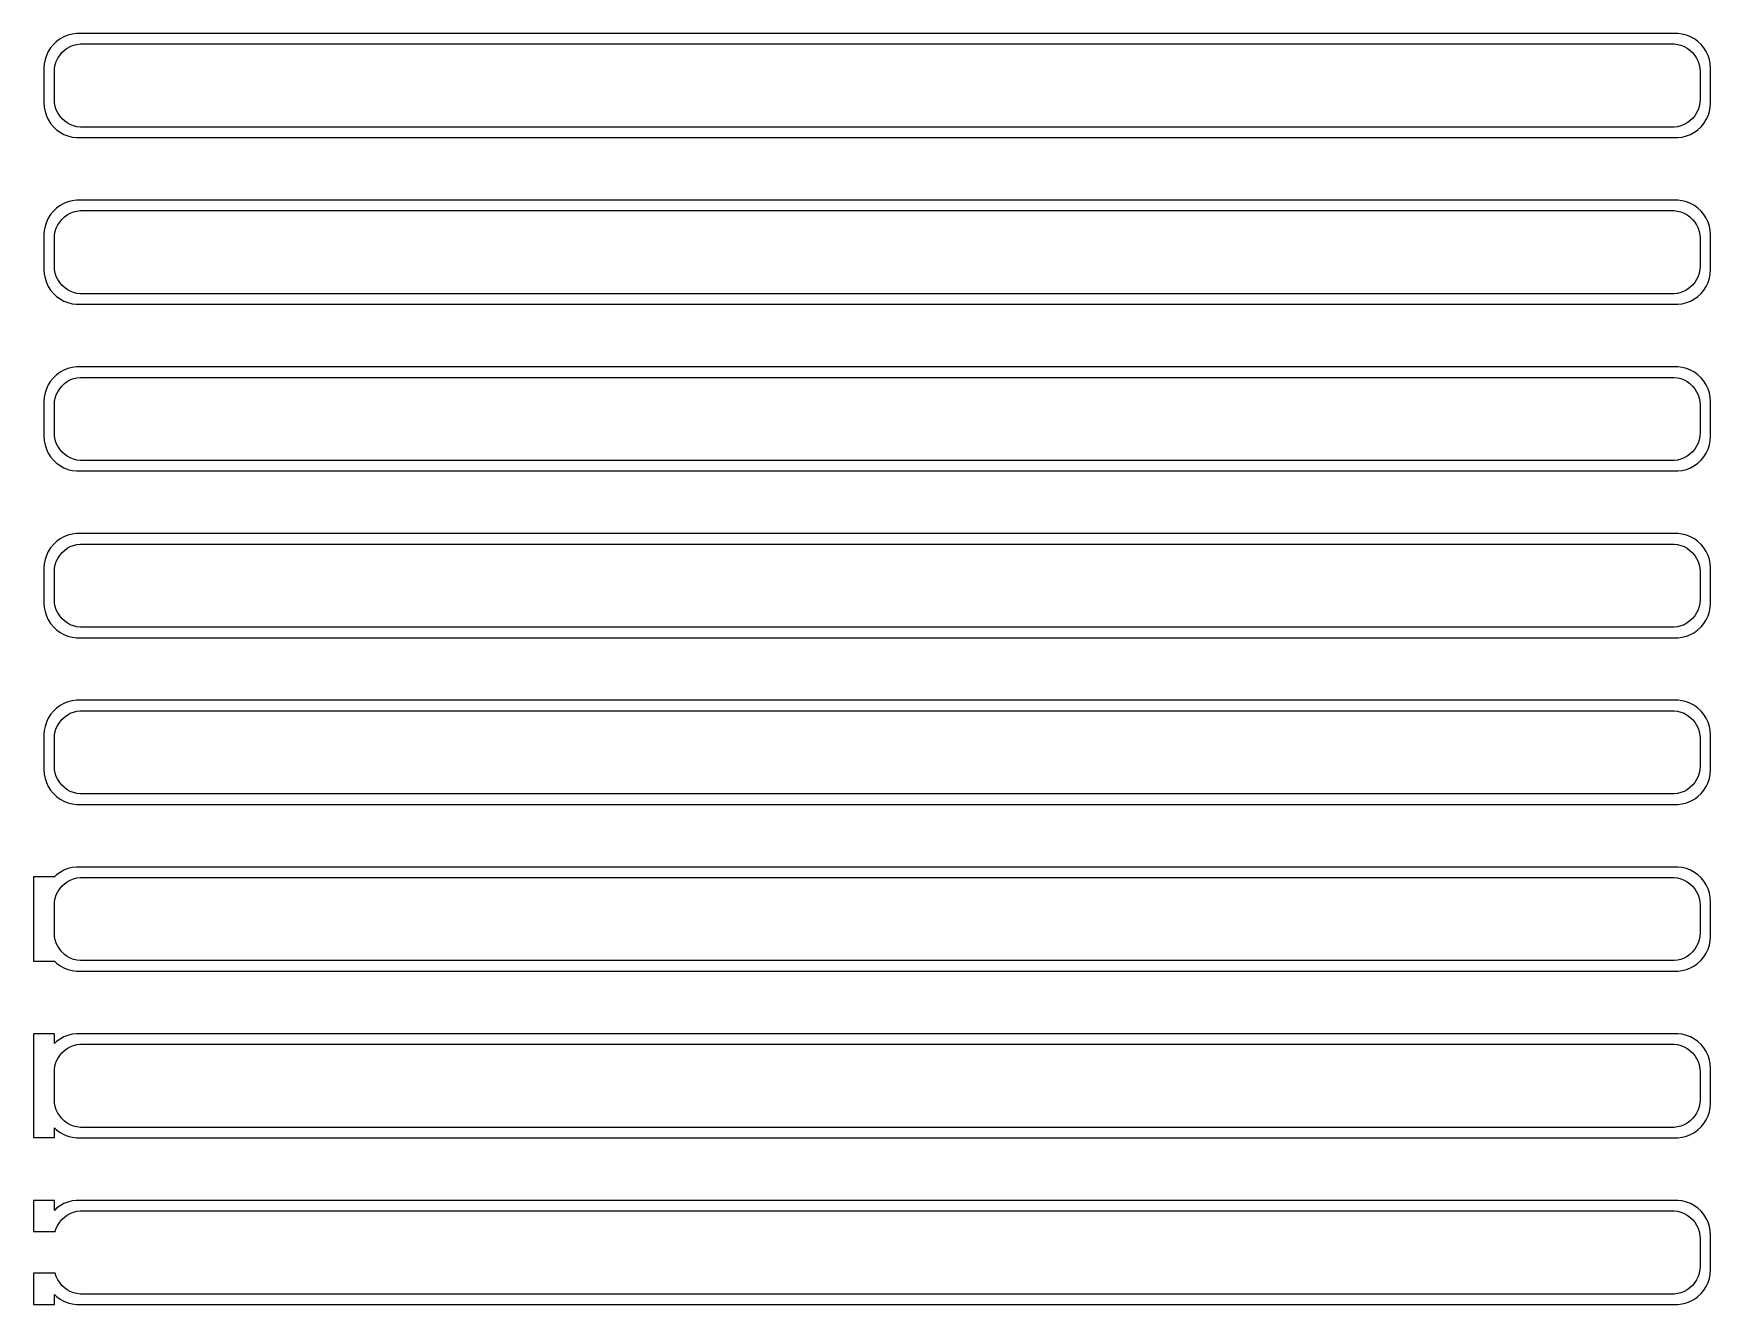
# Model space of a CAD drawing. Header units: metres. Extents: x -122 to 120, y 353 to 703.
# Drawn here: x -121.5 to 120, y 520.5 to 703.5 of the extents above; entities that cross this region are included whole.
import ezdxf

# ---------------------------------------------------------------- set-up
doc = ezdxf.new("R2010")
doc.units = ezdxf.units.M

msp = doc.modelspace()

# ---------------------------------------------------------------- linework, layer by layer
for p, q in [((-117.129, 703.024), (-117.679, 702.722)), ((-116.545, 703.255), (-117.129, 703.024)), ((-115.937, 703.411), (-116.545, 703.255)), ((-115.314, 703.49), (-115.937, 703.411)), ((115.314, 703.49), (-115.314, 703.49)), ((115.937, 703.411), (115.314, 703.49)), ((116.545, 703.255), (115.937, 703.411)), ((117.129, 703.024), (116.545, 703.255)), ((117.679, 702.722), (117.129, 703.024)), ((-119.382, 700.909), (-119.649, 700.341)), ((-119.045, 701.439), (-119.382, 700.909)), ((-118.645, 701.923), (-119.045, 701.439)), ((-118.187, 702.353), (-118.645, 701.923)), ((-117.679, 702.722), (-118.187, 702.353)), ((-118.005, 699.927), (-117.736, 700.351)), ((-117.736, 700.351), (-117.416, 700.738)), ((-117.416, 700.738), (-117.05, 701.082)), ((-117.05, 701.082), (-116.643, 701.377)), ((-116.643, 701.377), (-116.203, 701.619)), ((-116.203, 701.619), (-115.736, 701.804)), ((-115.736, 701.804), (-115.25, 701.929)), ((-115.25, 701.929), (-114.751, 701.992)), ((-114.751, 701.992), (114.751, 701.992)), ((114.751, 701.992), (115.25, 701.929)), ((115.25, 701.929), (115.736, 701.804)), ((115.736, 701.804), (116.203, 701.619)), ((116.203, 701.619), (116.643, 701.377)), ((116.643, 701.377), (117.05, 701.082)), ((117.05, 701.082), (117.416, 700.738)), ((117.416, 700.738), (117.736, 700.351)), ((118.187, 702.353), (117.679, 702.722)), ((117.736, 700.351), (118.005, 699.927)), ((118.645, 701.923), (118.187, 702.353)), ((119.045, 701.439), (118.645, 701.923)), ((119.382, 700.909), (119.045, 701.439)), ((119.649, 700.341), (119.382, 700.909)), ((-119.961, 699.127), (-120, 698.5)), ((-120, 698.5), (-120, 693.5)), ((-119.843, 699.743), (-119.961, 699.127)), ((-119.649, 700.341), (-119.843, 699.743)), ((-118.5, 698), (-118.468, 698.501)), ((-118.5, 694), (-118.5, 698)), ((-118.468, 698.501), (-118.374, 698.995)), ((-118.374, 698.995), (-118.219, 699.472)), ((-118.219, 699.472), (-118.005, 699.927)), ((118.005, 699.927), (118.219, 699.472)), ((118.219, 699.472), (118.374, 698.995)), ((118.374, 698.995), (118.468, 698.501)), ((118.468, 698.501), (118.5, 698)), ((118.5, 698), (118.5, 694)), ((119.843, 699.743), (119.649, 700.341)), ((119.961, 699.127), (119.843, 699.743)), ((120, 698.5), (119.961, 699.127)), ((120, 693.5), (120, 698.5)), ((-120, 693.5), (-119.961, 692.873)), ((-118.468, 693.499), (-118.5, 694)), ((-118.374, 693.005), (-118.468, 693.499)), ((118.468, 693.499), (118.374, 693.005)), ((118.5, 694), (118.468, 693.499)), ((119.961, 692.873), (120, 693.5)), ((-119.961, 692.873), (-119.843, 692.257)), ((-119.843, 692.257), (-119.649, 691.659)), ((-119.649, 691.659), (-119.382, 691.091)), ((-119.382, 691.091), (-119.045, 690.561)), ((-118.219, 692.528), (-118.374, 693.005)), ((-118.005, 692.073), (-118.219, 692.528)), ((-117.736, 691.649), (-118.005, 692.073)), ((-117.416, 691.262), (-117.736, 691.649)), ((-117.05, 690.918), (-117.416, 691.262)), ((-116.643, 690.623), (-117.05, 690.918)), ((117.05, 690.918), (116.643, 690.623)), ((117.416, 691.262), (117.05, 690.918)), ((117.736, 691.649), (117.416, 691.262)), ((118.005, 692.073), (117.736, 691.649)), ((118.219, 692.528), (118.005, 692.073)), ((118.374, 693.005), (118.219, 692.528)), ((119.045, 690.561), (119.382, 691.091)), ((119.382, 691.091), (119.649, 691.659)), ((119.649, 691.659), (119.843, 692.257)), ((119.843, 692.257), (119.961, 692.873)), ((-119.045, 690.561), (-118.645, 690.077)), ((-118.645, 690.077), (-118.187, 689.647)), ((-118.187, 689.647), (-117.679, 689.278)), ((-117.679, 689.278), (-117.129, 688.976)), ((-117.129, 688.976), (-116.545, 688.745)), ((-116.203, 690.381), (-116.643, 690.623)), ((-116.545, 688.745), (-115.937, 688.589)), ((-115.736, 690.196), (-116.203, 690.381)), ((-115.937, 688.589), (-115.314, 688.51)), ((-115.25, 690.071), (-115.736, 690.196)), ((-115.314, 688.51), (115.314, 688.51)), ((-114.751, 690.008), (-115.25, 690.071)), ((114.751, 690.008), (-114.751, 690.008)), ((115.25, 690.071), (114.751, 690.008)), ((115.736, 690.196), (115.25, 690.071)), ((115.314, 688.51), (115.937, 688.589)), ((116.203, 690.381), (115.736, 690.196)), ((115.937, 688.589), (116.545, 688.745)), ((116.643, 690.623), (116.203, 690.381)), ((116.545, 688.745), (117.129, 688.976)), ((117.129, 688.976), (117.679, 689.278)), ((117.679, 689.278), (118.187, 689.647)), ((118.187, 689.647), (118.645, 690.077)), ((118.645, 690.077), (119.045, 690.561)), ((-117.679, 678.722), (-118.187, 678.353)), ((-117.129, 679.024), (-117.679, 678.722)), ((-116.545, 679.255), (-117.129, 679.024)), ((-115.937, 679.411), (-116.545, 679.255)), ((-115.314, 679.49), (-115.937, 679.411)), ((115.314, 679.49), (-115.314, 679.49)), ((115.937, 679.411), (115.314, 679.49)), ((116.545, 679.255), (115.937, 679.411)), ((117.129, 679.024), (116.545, 679.255)), ((117.679, 678.722), (117.129, 679.024)), ((118.187, 678.353), (117.679, 678.722)), ((-119.649, 676.341), (-119.843, 675.743)), ((-119.382, 676.909), (-119.649, 676.341)), ((-119.045, 677.439), (-119.382, 676.909)), ((-118.645, 677.923), (-119.045, 677.439)), ((-118.187, 678.353), (-118.645, 677.923)), ((-118.005, 675.927), (-117.736, 676.351)), ((-117.736, 676.351), (-117.416, 676.738)), ((-117.416, 676.738), (-117.05, 677.082)), ((-117.05, 677.082), (-116.643, 677.377)), ((-116.643, 677.377), (-116.203, 677.619)), ((-116.203, 677.619), (-115.736, 677.804)), ((-115.736, 677.804), (-115.25, 677.929)), ((-115.25, 677.929), (-114.751, 677.992)), ((-114.751, 677.992), (114.751, 677.992)), ((114.751, 677.992), (115.25, 677.929)), ((115.25, 677.929), (115.736, 677.804)), ((115.736, 677.804), (116.203, 677.619)), ((116.203, 677.619), (116.643, 677.377)), ((116.643, 677.377), (117.05, 677.082)), ((117.05, 677.082), (117.416, 676.738)), ((117.416, 676.738), (117.736, 676.351)), ((117.736, 676.351), (118.005, 675.927)), ((118.645, 677.923), (118.187, 678.353)), ((119.045, 677.439), (118.645, 677.923)), ((119.382, 676.909), (119.045, 677.439)), ((119.649, 676.341), (119.382, 676.909)), ((119.843, 675.743), (119.649, 676.341)), ((-119.961, 675.127), (-120, 674.5)), ((-120, 674.5), (-120, 669.5)), ((-119.843, 675.743), (-119.961, 675.127)), ((-118.5, 674), (-118.468, 674.501)), ((-118.5, 670), (-118.5, 674)), ((-118.468, 674.501), (-118.374, 674.995)), ((-118.374, 674.995), (-118.219, 675.472)), ((-118.219, 675.472), (-118.005, 675.927)), ((118.005, 675.927), (118.219, 675.472)), ((118.219, 675.472), (118.374, 674.995)), ((118.374, 674.995), (118.468, 674.501)), ((118.468, 674.501), (118.5, 674)), ((118.5, 674), (118.5, 670)), ((119.961, 675.127), (119.843, 675.743)), ((120, 674.5), (119.961, 675.127)), ((120, 669.5), (120, 674.5)), ((-120, 669.5), (-119.961, 668.873)), ((-118.468, 669.499), (-118.5, 670)), ((-118.374, 669.005), (-118.468, 669.499)), ((-118.219, 668.528), (-118.374, 669.005)), ((118.374, 669.005), (118.219, 668.528)), ((118.468, 669.499), (118.374, 669.005)), ((118.5, 670), (118.468, 669.499)), ((119.961, 668.873), (120, 669.5)), ((-119.961, 668.873), (-119.843, 668.257)), ((-119.843, 668.257), (-119.649, 667.659)), ((-119.649, 667.659), (-119.382, 667.091)), ((-119.382, 667.091), (-119.045, 666.561)), ((-119.045, 666.561), (-118.645, 666.077)), ((-118.005, 668.073), (-118.219, 668.528)), ((-117.736, 667.649), (-118.005, 668.073)), ((-117.416, 667.262), (-117.736, 667.649)), ((-117.05, 666.918), (-117.416, 667.262)), ((-116.643, 666.623), (-117.05, 666.918)), ((-116.203, 666.381), (-116.643, 666.623)), ((116.643, 666.623), (116.203, 666.381)), ((117.05, 666.918), (116.643, 666.623)), ((117.416, 667.262), (117.05, 666.918)), ((117.736, 667.649), (117.416, 667.262)), ((118.005, 668.073), (117.736, 667.649)), ((118.219, 668.528), (118.005, 668.073)), ((118.645, 666.077), (119.045, 666.561)), ((119.045, 666.561), (119.382, 667.091)), ((119.382, 667.091), (119.649, 667.659)), ((119.649, 667.659), (119.843, 668.257)), ((119.843, 668.257), (119.961, 668.873)), ((-118.645, 666.077), (-118.187, 665.647)), ((-118.187, 665.647), (-117.679, 665.278)), ((-117.679, 665.278), (-117.129, 664.976)), ((-117.129, 664.976), (-116.545, 664.745)), ((-116.545, 664.745), (-115.937, 664.589)), ((-115.736, 666.196), (-116.203, 666.381)), ((-115.937, 664.589), (-115.314, 664.51)), ((-115.25, 666.071), (-115.736, 666.196)), ((-115.314, 664.51), (115.314, 664.51)), ((-114.751, 666.008), (-115.25, 666.071)), ((114.751, 666.008), (-114.751, 666.008)), ((115.25, 666.071), (114.751, 666.008)), ((115.736, 666.196), (115.25, 666.071)), ((115.314, 664.51), (115.937, 664.589)), ((116.203, 666.381), (115.736, 666.196)), ((115.937, 664.589), (116.545, 664.745)), ((116.545, 664.745), (117.129, 664.976)), ((117.129, 664.976), (117.679, 665.278)), ((117.679, 665.278), (118.187, 665.647)), ((118.187, 665.647), (118.645, 666.077)), ((-117.679, 654.722), (-118.187, 654.353)), ((-117.129, 655.024), (-117.679, 654.722)), ((-116.545, 655.255), (-117.129, 655.024)), ((-115.937, 655.411), (-116.545, 655.255)), ((-115.314, 655.49), (-115.937, 655.411)), ((115.314, 655.49), (-115.314, 655.49)), ((115.937, 655.411), (115.314, 655.49)), ((116.545, 655.255), (115.937, 655.411)), ((117.129, 655.024), (116.545, 655.255)), ((117.679, 654.722), (117.129, 655.024)), ((118.187, 654.353), (117.679, 654.722)), ((-119.649, 652.341), (-119.843, 651.743)), ((-119.382, 652.909), (-119.649, 652.341)), ((-119.045, 653.439), (-119.382, 652.909)), ((-118.645, 653.923), (-119.045, 653.439)), ((-118.187, 654.353), (-118.645, 653.923)), ((-118.005, 651.927), (-117.736, 652.351)), ((-117.736, 652.351), (-117.416, 652.738)), ((-117.416, 652.738), (-117.05, 653.082)), ((-117.05, 653.082), (-116.643, 653.377)), ((-116.643, 653.377), (-116.203, 653.619)), ((-116.203, 653.619), (-115.736, 653.804)), ((-115.736, 653.804), (-115.25, 653.929)), ((-115.25, 653.929), (-114.751, 653.992)), ((-114.751, 653.992), (114.751, 653.992)), ((114.751, 653.992), (115.25, 653.929)), ((115.25, 653.929), (115.736, 653.804)), ((115.736, 653.804), (116.203, 653.619)), ((116.203, 653.619), (116.643, 653.377)), ((116.643, 653.377), (117.05, 653.082)), ((117.05, 653.082), (117.416, 652.738)), ((117.416, 652.738), (117.736, 652.351)), ((117.736, 652.351), (118.005, 651.927)), ((118.645, 653.923), (118.187, 654.353)), ((119.045, 653.439), (118.645, 653.923)), ((119.382, 652.909), (119.045, 653.439)), ((119.649, 652.341), (119.382, 652.909)), ((119.843, 651.743), (119.649, 652.341)), ((-119.961, 651.127), (-120, 650.5)), ((-120, 650.5), (-120, 645.5)), ((-119.843, 651.743), (-119.961, 651.127)), ((-118.5, 650), (-118.468, 650.501)), ((-118.5, 646), (-118.5, 650)), ((-118.468, 650.501), (-118.374, 650.995)), ((-118.374, 650.995), (-118.219, 651.472)), ((-118.219, 651.472), (-118.005, 651.927)), ((118.005, 651.927), (118.219, 651.472)), ((118.219, 651.472), (118.374, 650.995)), ((118.374, 650.995), (118.468, 650.501)), ((118.468, 650.501), (118.5, 650)), ((118.5, 650), (118.5, 646)), ((119.961, 651.127), (119.843, 651.743)), ((120, 650.5), (119.961, 651.127)), ((120, 645.5), (120, 650.5)), ((-120, 645.5), (-119.961, 644.873)), ((-119.961, 644.873), (-119.843, 644.257)), ((-118.468, 645.499), (-118.5, 646)), ((-118.374, 645.005), (-118.468, 645.499)), ((-118.219, 644.528), (-118.374, 645.005)), ((118.374, 645.005), (118.219, 644.528)), ((118.468, 645.499), (118.374, 645.005)), ((118.5, 646), (118.468, 645.499)), ((119.843, 644.257), (119.961, 644.873)), ((119.961, 644.873), (120, 645.5)), ((-119.843, 644.257), (-119.649, 643.659)), ((-119.649, 643.659), (-119.382, 643.091)), ((-119.382, 643.091), (-119.045, 642.561)), ((-119.045, 642.561), (-118.645, 642.077)), ((-118.005, 644.073), (-118.219, 644.528)), ((-117.736, 643.649), (-118.005, 644.073)), ((-117.416, 643.262), (-117.736, 643.649)), ((-117.05, 642.918), (-117.416, 643.262)), ((-116.643, 642.623), (-117.05, 642.918)), ((-116.203, 642.381), (-116.643, 642.623)), ((116.643, 642.623), (116.203, 642.381)), ((117.05, 642.918), (116.643, 642.623)), ((117.416, 643.262), (117.05, 642.918)), ((117.736, 643.649), (117.416, 643.262)), ((118.005, 644.073), (117.736, 643.649)), ((118.219, 644.528), (118.005, 644.073)), ((118.645, 642.077), (119.045, 642.561)), ((119.045, 642.561), (119.382, 643.091)), ((119.382, 643.091), (119.649, 643.659)), ((119.649, 643.659), (119.843, 644.257)), ((-118.645, 642.077), (-118.187, 641.647)), ((-118.187, 641.647), (-117.679, 641.278)), ((-117.679, 641.278), (-117.129, 640.976)), ((-117.129, 640.976), (-116.545, 640.745)), ((-116.545, 640.745), (-115.937, 640.589)), ((-115.736, 642.196), (-116.203, 642.381)), ((-115.937, 640.589), (-115.314, 640.51)), ((-115.25, 642.071), (-115.736, 642.196)), ((-115.314, 640.51), (115.314, 640.51)), ((-114.751, 642.008), (-115.25, 642.071)), ((114.751, 642.008), (-114.751, 642.008)), ((115.25, 642.071), (114.751, 642.008)), ((115.736, 642.196), (115.25, 642.071)), ((115.314, 640.51), (115.937, 640.589)), ((116.203, 642.381), (115.736, 642.196)), ((115.937, 640.589), (116.545, 640.745)), ((116.545, 640.745), (117.129, 640.976)), ((117.129, 640.976), (117.679, 641.278)), ((117.679, 641.278), (118.187, 641.647)), ((118.187, 641.647), (118.645, 642.077)), ((-118.187, 630.353), (-118.645, 629.923)), ((-117.679, 630.722), (-118.187, 630.353)), ((-117.129, 631.024), (-117.679, 630.722)), ((-116.545, 631.255), (-117.129, 631.024)), ((-115.937, 631.411), (-116.545, 631.255)), ((-115.314, 631.49), (-115.937, 631.411)), ((115.314, 631.49), (-115.314, 631.49)), ((115.937, 631.411), (115.314, 631.49)), ((116.545, 631.255), (115.937, 631.411)), ((117.129, 631.024), (116.545, 631.255)), ((117.679, 630.722), (117.129, 631.024)), ((118.187, 630.353), (117.679, 630.722)), ((118.645, 629.923), (118.187, 630.353)), ((-119.649, 628.341), (-119.843, 627.743)), ((-119.382, 628.909), (-119.649, 628.341)), ((-119.045, 629.439), (-119.382, 628.909)), ((-118.645, 629.923), (-119.045, 629.439)), ((-118.219, 627.472), (-118.005, 627.927)), ((-118.005, 627.927), (-117.736, 628.351)), ((-117.736, 628.351), (-117.416, 628.738)), ((-117.416, 628.738), (-117.05, 629.082)), ((-117.05, 629.082), (-116.643, 629.377)), ((-116.643, 629.377), (-116.203, 629.619)), ((-116.203, 629.619), (-115.736, 629.804)), ((-115.736, 629.804), (-115.25, 629.929)), ((-115.25, 629.929), (-114.751, 629.992)), ((-114.751, 629.992), (114.751, 629.992)), ((114.751, 629.992), (115.25, 629.929)), ((115.25, 629.929), (115.736, 629.804)), ((115.736, 629.804), (116.203, 629.619)), ((116.203, 629.619), (116.643, 629.377)), ((116.643, 629.377), (117.05, 629.082)), ((117.05, 629.082), (117.416, 628.738)), ((117.416, 628.738), (117.736, 628.351)), ((117.736, 628.351), (118.005, 627.927)), ((118.005, 627.927), (118.219, 627.472)), ((119.045, 629.439), (118.645, 629.923)), ((119.382, 628.909), (119.045, 629.439)), ((119.649, 628.341), (119.382, 628.909)), ((119.843, 627.743), (119.649, 628.341)), ((-119.961, 627.127), (-120, 626.5)), ((-120, 626.5), (-120, 621.5)), ((-119.843, 627.743), (-119.961, 627.127)), ((-118.5, 626), (-118.468, 626.501)), ((-118.5, 622), (-118.5, 626)), ((-118.468, 626.501), (-118.374, 626.995)), ((-118.374, 626.995), (-118.219, 627.472)), ((118.219, 627.472), (118.374, 626.995)), ((118.374, 626.995), (118.468, 626.501)), ((118.468, 626.501), (118.5, 626)), ((118.5, 626), (118.5, 622)), ((119.961, 627.127), (119.843, 627.743)), ((120, 626.5), (119.961, 627.127)), ((120, 621.5), (120, 626.5)), ((-120, 621.5), (-119.961, 620.873)), ((-119.961, 620.873), (-119.843, 620.257)), ((-118.468, 621.499), (-118.5, 622)), ((-118.374, 621.005), (-118.468, 621.499)), ((-118.219, 620.528), (-118.374, 621.005)), ((118.374, 621.005), (118.219, 620.528)), ((118.468, 621.499), (118.374, 621.005)), ((118.5, 622), (118.468, 621.499)), ((119.843, 620.257), (119.961, 620.873)), ((119.961, 620.873), (120, 621.5)), ((-119.843, 620.257), (-119.649, 619.659)), ((-119.649, 619.659), (-119.382, 619.091)), ((-119.382, 619.091), (-119.045, 618.561)), ((-119.045, 618.561), (-118.645, 618.077)), ((-118.005, 620.073), (-118.219, 620.528)), ((-117.736, 619.649), (-118.005, 620.073)), ((-117.416, 619.262), (-117.736, 619.649)), ((-117.05, 618.918), (-117.416, 619.262)), ((-116.643, 618.623), (-117.05, 618.918)), ((-116.203, 618.381), (-116.643, 618.623)), ((-115.736, 618.196), (-116.203, 618.381)), ((116.203, 618.381), (115.736, 618.196)), ((116.643, 618.623), (116.203, 618.381)), ((117.05, 618.918), (116.643, 618.623)), ((117.416, 619.262), (117.05, 618.918)), ((117.736, 619.649), (117.416, 619.262)), ((118.005, 620.073), (117.736, 619.649)), ((118.219, 620.528), (118.005, 620.073)), ((118.645, 618.077), (119.045, 618.561)), ((119.045, 618.561), (119.382, 619.091)), ((119.382, 619.091), (119.649, 619.659)), ((119.649, 619.659), (119.843, 620.257)), ((-118.645, 618.077), (-118.187, 617.647)), ((-118.187, 617.647), (-117.679, 617.278)), ((-117.679, 617.278), (-117.129, 616.976)), ((-117.129, 616.976), (-116.545, 616.745)), ((-116.545, 616.745), (-115.937, 616.589)), ((-115.937, 616.589), (-115.314, 616.51)), ((-115.25, 618.071), (-115.736, 618.196)), ((-115.314, 616.51), (115.314, 616.51)), ((-114.751, 618.008), (-115.25, 618.071)), ((114.751, 618.008), (-114.751, 618.008)), ((115.25, 618.071), (114.751, 618.008)), ((115.736, 618.196), (115.25, 618.071)), ((115.314, 616.51), (115.937, 616.589)), ((115.937, 616.589), (116.545, 616.745)), ((116.545, 616.745), (117.129, 616.976)), ((117.129, 616.976), (117.679, 617.278)), ((117.679, 617.278), (118.187, 617.647)), ((118.187, 617.647), (118.645, 618.077)), ((-118.187, 606.353), (-118.645, 605.923)), ((-117.679, 606.722), (-118.187, 606.353)), ((-117.129, 607.024), (-117.679, 606.722)), ((-116.545, 607.255), (-117.129, 607.024)), ((-115.937, 607.411), (-116.545, 607.255)), ((-115.314, 607.49), (-115.937, 607.411)), ((115.314, 607.49), (-115.314, 607.49)), ((115.937, 607.411), (115.314, 607.49)), ((116.545, 607.255), (115.937, 607.411)), ((117.129, 607.024), (116.545, 607.255)), ((117.679, 606.722), (117.129, 607.024)), ((118.187, 606.353), (117.679, 606.722)), ((118.645, 605.923), (118.187, 606.353)), ((-119.649, 604.341), (-119.843, 603.743)), ((-119.382, 604.909), (-119.649, 604.341)), ((-119.045, 605.439), (-119.382, 604.909)), ((-118.645, 605.923), (-119.045, 605.439)), ((-118.219, 603.472), (-118.005, 603.927)), ((-118.005, 603.927), (-117.736, 604.351)), ((-117.736, 604.351), (-117.416, 604.738)), ((-117.416, 604.738), (-117.05, 605.082)), ((-117.05, 605.082), (-116.643, 605.377)), ((-116.643, 605.377), (-116.203, 605.619)), ((-116.203, 605.619), (-115.736, 605.804)), ((-115.736, 605.804), (-115.25, 605.929)), ((-115.25, 605.929), (-114.751, 605.992)), ((-114.751, 605.992), (114.751, 605.992)), ((114.751, 605.992), (115.25, 605.929)), ((115.25, 605.929), (115.736, 605.804)), ((115.736, 605.804), (116.203, 605.619)), ((116.203, 605.619), (116.643, 605.377)), ((116.643, 605.377), (117.05, 605.082)), ((117.05, 605.082), (117.416, 604.738)), ((117.416, 604.738), (117.736, 604.351)), ((117.736, 604.351), (118.005, 603.927)), ((118.005, 603.927), (118.219, 603.472)), ((119.045, 605.439), (118.645, 605.923)), ((119.382, 604.909), (119.045, 605.439)), ((119.649, 604.341), (119.382, 604.909)), ((119.843, 603.743), (119.649, 604.341)), ((-119.961, 603.127), (-120, 602.5)), ((-120, 602.5), (-120, 597.5)), ((-119.843, 603.743), (-119.961, 603.127)), ((-118.5, 602), (-118.468, 602.501)), ((-118.5, 598), (-118.5, 602)), ((-118.468, 602.501), (-118.374, 602.995)), ((-118.374, 602.995), (-118.219, 603.472)), ((118.219, 603.472), (118.374, 602.995)), ((118.374, 602.995), (118.468, 602.501)), ((118.468, 602.501), (118.5, 602)), ((118.5, 602), (118.5, 598)), ((119.961, 603.127), (119.843, 603.743)), ((120, 602.5), (119.961, 603.127)), ((120, 597.5), (120, 602.5)), ((-120, 597.5), (-119.961, 596.873)), ((-119.961, 596.873), (-119.843, 596.257)), ((-118.468, 597.499), (-118.5, 598)), ((-118.374, 597.005), (-118.468, 597.499)), ((-118.219, 596.528), (-118.374, 597.005)), ((-118.005, 596.073), (-118.219, 596.528)), ((118.219, 596.528), (118.005, 596.073)), ((118.374, 597.005), (118.219, 596.528)), ((118.468, 597.499), (118.374, 597.005)), ((118.5, 598), (118.468, 597.499)), ((119.843, 596.257), (119.961, 596.873)), ((119.961, 596.873), (120, 597.5)), ((-119.843, 596.257), (-119.649, 595.659)), ((-119.649, 595.659), (-119.382, 595.091)), ((-119.382, 595.091), (-119.045, 594.561)), ((-119.045, 594.561), (-118.645, 594.077)), ((-117.736, 595.649), (-118.005, 596.073)), ((-117.416, 595.262), (-117.736, 595.649)), ((-117.05, 594.918), (-117.416, 595.262)), ((-116.643, 594.623), (-117.05, 594.918)), ((-116.203, 594.381), (-116.643, 594.623)), ((-115.736, 594.196), (-116.203, 594.381)), ((-115.25, 594.071), (-115.736, 594.196)), ((115.736, 594.196), (115.25, 594.071)), ((116.203, 594.381), (115.736, 594.196)), ((116.643, 594.623), (116.203, 594.381)), ((117.05, 594.918), (116.643, 594.623)), ((117.416, 595.262), (117.05, 594.918)), ((117.736, 595.649), (117.416, 595.262)), ((118.005, 596.073), (117.736, 595.649)), ((118.645, 594.077), (119.045, 594.561)), ((119.045, 594.561), (119.382, 595.091)), ((119.382, 595.091), (119.649, 595.659)), ((119.649, 595.659), (119.843, 596.257)), ((-118.645, 594.077), (-118.187, 593.647)), ((-118.187, 593.647), (-117.679, 593.278)), ((-117.679, 593.278), (-117.129, 592.976)), ((-117.129, 592.976), (-116.545, 592.745)), ((-116.545, 592.745), (-115.937, 592.589)), ((-115.937, 592.589), (-115.314, 592.51)), ((-115.314, 592.51), (115.314, 592.51)), ((-114.751, 594.008), (-115.25, 594.071)), ((114.751, 594.008), (-114.751, 594.008)), ((115.25, 594.071), (114.751, 594.008)), ((115.314, 592.51), (115.937, 592.589)), ((115.937, 592.589), (116.545, 592.745)), ((116.545, 592.745), (117.129, 592.976)), ((117.129, 592.976), (117.679, 593.278)), ((117.679, 593.278), (118.187, 593.647)), ((118.187, 593.647), (118.645, 594.077)), ((-118.5, 582.059), (-121.5, 582.059)), ((-121.5, 582.059), (-121.5, 569.941)), ((-118.187, 582.353), (-118.5, 582.059)), ((-117.679, 582.722), (-118.187, 582.353)), ((-117.129, 583.024), (-117.679, 582.722)), ((-116.545, 583.255), (-117.129, 583.024)), ((-115.937, 583.411), (-116.545, 583.255)), ((-115.314, 583.49), (-115.937, 583.411)), ((115.314, 583.49), (-115.314, 583.49)), ((115.937, 583.411), (115.314, 583.49)), ((116.545, 583.255), (115.937, 583.411)), ((117.129, 583.024), (116.545, 583.255)), ((117.679, 582.722), (117.129, 583.024)), ((118.187, 582.353), (117.679, 582.722)), ((118.645, 581.923), (118.187, 582.353)), ((-118.219, 579.472), (-118.005, 579.927)), ((-118.005, 579.927), (-117.736, 580.351)), ((-117.736, 580.351), (-117.416, 580.738)), ((-117.416, 580.738), (-117.05, 581.082)), ((-117.05, 581.082), (-116.643, 581.377)), ((-116.643, 581.377), (-116.203, 581.619)), ((-116.203, 581.619), (-115.736, 581.804)), ((-115.736, 581.804), (-115.25, 581.929)), ((-115.25, 581.929), (-114.751, 581.992)), ((-114.751, 581.992), (114.751, 581.992)), ((114.751, 581.992), (115.25, 581.929)), ((115.25, 581.929), (115.736, 581.804)), ((115.736, 581.804), (116.203, 581.619)), ((116.203, 581.619), (116.643, 581.377)), ((116.643, 581.377), (117.05, 581.082)), ((117.05, 581.082), (117.416, 580.738)), ((117.416, 580.738), (117.736, 580.351)), ((117.736, 580.351), (118.005, 579.927)), ((118.005, 579.927), (118.219, 579.472)), ((119.045, 581.439), (118.645, 581.923)), ((119.382, 580.909), (119.045, 581.439)), ((119.649, 580.341), (119.382, 580.909)), ((119.843, 579.743), (119.649, 580.341)), ((119.961, 579.127), (119.843, 579.743)), ((-118.5, 578), (-118.468, 578.501)), ((-118.5, 574), (-118.5, 578)), ((-118.468, 578.501), (-118.374, 578.995)), ((-118.374, 578.995), (-118.219, 579.472)), ((118.219, 579.472), (118.374, 578.995)), ((118.374, 578.995), (118.468, 578.501)), ((118.468, 578.501), (118.5, 578)), ((118.5, 578), (118.5, 574)), ((120, 578.5), (119.961, 579.127)), ((120, 573.5), (120, 578.5)), ((-118.468, 573.499), (-118.5, 574)), ((-118.374, 573.005), (-118.468, 573.499)), ((-118.219, 572.528), (-118.374, 573.005)), ((-118.005, 572.073), (-118.219, 572.528)), ((118.219, 572.528), (118.005, 572.073)), ((118.374, 573.005), (118.219, 572.528)), ((118.468, 573.499), (118.374, 573.005)), ((118.5, 574), (118.468, 573.499)), ((119.843, 572.257), (119.961, 572.873)), ((119.961, 572.873), (120, 573.5)), ((-121.5, 569.941), (-118.5, 569.941)), ((-118.5, 569.941), (-118.187, 569.647)), ((-117.736, 571.649), (-118.005, 572.073)), ((-117.416, 571.262), (-117.736, 571.649)), ((-117.05, 570.918), (-117.416, 571.262)), ((-116.643, 570.623), (-117.05, 570.918)), ((-116.203, 570.381), (-116.643, 570.623)), ((-115.736, 570.196), (-116.203, 570.381)), ((-115.25, 570.071), (-115.736, 570.196)), ((-114.751, 570.008), (-115.25, 570.071)), ((114.751, 570.008), (-114.751, 570.008)), ((115.25, 570.071), (114.751, 570.008)), ((115.736, 570.196), (115.25, 570.071)), ((116.203, 570.381), (115.736, 570.196)), ((116.643, 570.623), (116.203, 570.381)), ((117.05, 570.918), (116.643, 570.623)), ((117.416, 571.262), (117.05, 570.918)), ((117.736, 571.649), (117.416, 571.262)), ((118.005, 572.073), (117.736, 571.649)), ((118.187, 569.647), (118.645, 570.077)), ((118.645, 570.077), (119.045, 570.561)), ((119.045, 570.561), (119.382, 571.091)), ((119.382, 571.091), (119.649, 571.659)), ((119.649, 571.659), (119.843, 572.257)), ((-118.187, 569.647), (-117.679, 569.278)), ((-117.679, 569.278), (-117.129, 568.976)), ((-117.129, 568.976), (-116.545, 568.745)), ((-116.545, 568.745), (-115.937, 568.589)), ((-115.937, 568.589), (-115.314, 568.51)), ((-115.314, 568.51), (115.314, 568.51)), ((115.314, 568.51), (115.937, 568.589)), ((115.937, 568.589), (116.545, 568.745)), ((116.545, 568.745), (117.129, 568.976)), ((117.129, 568.976), (117.679, 569.278)), ((117.679, 569.278), (118.187, 569.647)), ((-118.5, 559.467), (-121.5, 559.467)), ((-121.5, 559.467), (-121.5, 544.533)), ((-118.5, 558.059), (-118.5, 559.467)), ((-118.187, 558.353), (-118.5, 558.059)), ((-117.679, 558.722), (-118.187, 558.353)), ((-117.129, 559.024), (-117.679, 558.722)), ((-116.545, 559.255), (-117.129, 559.024)), ((-115.937, 559.411), (-116.545, 559.255)), ((-115.314, 559.49), (-115.937, 559.411)), ((-115.736, 557.804), (-115.25, 557.929)), ((115.314, 559.49), (-115.314, 559.49)), ((-115.25, 557.929), (-114.751, 557.992)), ((-114.751, 557.992), (114.751, 557.992)), ((114.751, 557.992), (115.25, 557.929)), ((115.25, 557.929), (115.736, 557.804)), ((115.937, 559.411), (115.314, 559.49)), ((116.545, 559.255), (115.937, 559.411)), ((117.129, 559.024), (116.545, 559.255)), ((117.679, 558.722), (117.129, 559.024)), ((118.187, 558.353), (117.679, 558.722)), ((118.645, 557.923), (118.187, 558.353)), ((119.045, 557.439), (118.645, 557.923)), ((-118.374, 554.995), (-118.219, 555.472)), ((-118.219, 555.472), (-118.005, 555.927)), ((-118.005, 555.927), (-117.736, 556.351)), ((-117.736, 556.351), (-117.416, 556.738)), ((-117.416, 556.738), (-117.05, 557.082)), ((-117.05, 557.082), (-116.643, 557.377)), ((-116.643, 557.377), (-116.203, 557.619)), ((-116.203, 557.619), (-115.736, 557.804)), ((115.736, 557.804), (116.203, 557.619)), ((116.203, 557.619), (116.643, 557.377)), ((116.643, 557.377), (117.05, 557.082)), ((117.05, 557.082), (117.416, 556.738)), ((117.416, 556.738), (117.736, 556.351)), ((117.736, 556.351), (118.005, 555.927)), ((118.005, 555.927), (118.219, 555.472)), ((118.219, 555.472), (118.374, 554.995)), ((119.382, 556.909), (119.045, 557.439)), ((119.649, 556.341), (119.382, 556.909)), ((119.843, 555.743), (119.649, 556.341)), ((119.961, 555.127), (119.843, 555.743)), ((-118.5, 554), (-118.468, 554.501)), ((-118.5, 550), (-118.5, 554)), ((-118.468, 554.501), (-118.374, 554.995)), ((118.374, 554.995), (118.468, 554.501)), ((118.468, 554.501), (118.5, 554)), ((118.5, 554), (118.5, 550)), ((120, 554.5), (119.961, 555.127)), ((120, 549.5), (120, 554.5)), ((-118.468, 549.499), (-118.5, 550)), ((-118.374, 549.005), (-118.468, 549.499)), ((-118.219, 548.528), (-118.374, 549.005)), ((-118.005, 548.073), (-118.219, 548.528)), ((118.219, 548.528), (118.005, 548.073)), ((118.374, 549.005), (118.219, 548.528)), ((118.468, 549.499), (118.374, 549.005)), ((118.5, 550), (118.468, 549.499)), ((119.649, 547.659), (119.843, 548.257)), ((119.843, 548.257), (119.961, 548.873)), ((119.961, 548.873), (120, 549.5)), ((-118.5, 544.533), (-118.5, 545.941)), ((-118.5, 545.941), (-118.187, 545.647)), ((-117.736, 547.649), (-118.005, 548.073)), ((-117.416, 547.262), (-117.736, 547.649)), ((-117.05, 546.918), (-117.416, 547.262)), ((-116.643, 546.623), (-117.05, 546.918)), ((-116.203, 546.381), (-116.643, 546.623)), ((-115.736, 546.196), (-116.203, 546.381)), ((-115.25, 546.071), (-115.736, 546.196)), ((-114.751, 546.008), (-115.25, 546.071)), ((114.751, 546.008), (-114.751, 546.008)), ((115.25, 546.071), (114.751, 546.008)), ((115.736, 546.196), (115.25, 546.071)), ((116.203, 546.381), (115.736, 546.196)), ((116.643, 546.623), (116.203, 546.381)), ((117.05, 546.918), (116.643, 546.623)), ((117.416, 547.262), (117.05, 546.918)), ((117.736, 547.649), (117.416, 547.262)), ((118.005, 548.073), (117.736, 547.649)), ((118.187, 545.647), (118.645, 546.077)), ((118.645, 546.077), (119.045, 546.561)), ((119.045, 546.561), (119.382, 547.091)), ((119.382, 547.091), (119.649, 547.659)), ((-121.5, 544.533), (-118.5, 544.533)), ((-118.187, 545.647), (-117.679, 545.278)), ((-117.679, 545.278), (-117.129, 544.976)), ((-117.129, 544.976), (-116.545, 544.745)), ((-116.545, 544.745), (-115.937, 544.589)), ((-115.937, 544.589), (-115.314, 544.51)), ((-115.314, 544.51), (115.314, 544.51)), ((115.314, 544.51), (115.937, 544.589)), ((115.937, 544.589), (116.545, 544.745)), ((116.545, 544.745), (117.129, 544.976)), ((117.129, 544.976), (117.679, 545.278)), ((117.679, 545.278), (118.187, 545.647)), ((-118.5, 535.49), (-121.5, 535.49)), ((-121.5, 535.49), (-121.5, 530.994)), ((-118.5, 534.059), (-118.5, 535.49)), ((-118.187, 534.353), (-118.5, 534.059)), ((-117.679, 534.722), (-118.187, 534.353)), ((-117.129, 535.024), (-117.679, 534.722)), ((-116.545, 535.255), (-117.129, 535.024)), ((-115.937, 535.411), (-116.545, 535.255)), ((-116.203, 533.619), (-115.736, 533.804)), ((-115.314, 535.49), (-115.937, 535.411)), ((-115.736, 533.804), (-115.25, 533.929)), ((115.314, 535.49), (-115.314, 535.49)), ((-115.25, 533.929), (-114.751, 533.992)), ((-114.751, 533.992), (114.751, 533.992)), ((114.751, 533.992), (115.25, 533.929)), ((115.25, 533.929), (115.736, 533.804)), ((115.937, 535.411), (115.314, 535.49)), ((115.736, 533.804), (116.203, 533.619)), ((116.545, 535.255), (115.937, 535.411)), ((117.129, 535.024), (116.545, 535.255)), ((117.679, 534.722), (117.129, 535.024)), ((118.187, 534.353), (117.679, 534.722)), ((118.645, 533.923), (118.187, 534.353)), ((119.045, 533.439), (118.645, 533.923)), ((-118.374, 530.995), (-118.219, 531.472)), ((-118.219, 531.472), (-118.005, 531.927)), ((-118.005, 531.927), (-117.736, 532.351)), ((-117.736, 532.351), (-117.416, 532.738)), ((-117.416, 532.738), (-117.05, 533.082)), ((-117.05, 533.082), (-116.643, 533.377)), ((-116.643, 533.377), (-116.203, 533.619)), ((116.203, 533.619), (116.643, 533.377)), ((116.643, 533.377), (117.05, 533.082)), ((117.05, 533.082), (117.416, 532.738)), ((117.416, 532.738), (117.736, 532.351)), ((117.736, 532.351), (118.005, 531.927)), ((118.005, 531.927), (118.219, 531.472)), ((118.219, 531.472), (118.374, 530.995)), ((119.382, 532.909), (119.045, 533.439)), ((119.649, 532.341), (119.382, 532.909)), ((119.843, 531.743), (119.649, 532.341)), ((119.961, 531.127), (119.843, 531.743)), ((-121.5, 530.994), (-118.374, 530.994)), ((-118.374, 530.994), (-118.374, 530.995)), ((118.374, 530.995), (118.468, 530.501)), ((118.468, 530.501), (118.5, 530)), ((118.5, 530), (118.5, 526)), ((120, 530.5), (119.961, 531.127)), ((120, 525.5), (120, 530.5)), ((-118.374, 525.006), (-121.5, 525.006)), ((-121.5, 525.006), (-121.5, 520.51)), ((-118.374, 525.005), (-118.374, 525.006)), ((-118.219, 524.528), (-118.374, 525.005)), ((-118.005, 524.073), (-118.219, 524.528)), ((-117.736, 523.649), (-118.005, 524.073)), ((118.005, 524.073), (117.736, 523.649)), ((118.219, 524.528), (118.005, 524.073)), ((118.374, 525.005), (118.219, 524.528)), ((118.468, 525.499), (118.374, 525.005)), ((118.5, 526), (118.468, 525.499)), ((119.649, 523.659), (119.843, 524.257)), ((119.843, 524.257), (119.961, 524.873)), ((119.961, 524.873), (120, 525.5)), ((-118.5, 521.941), (-118.187, 521.647)), ((-118.5, 520.51), (-118.5, 521.941)), ((-118.187, 521.647), (-117.679, 521.278)), ((-117.416, 523.262), (-117.736, 523.649)), ((-117.05, 522.918), (-117.416, 523.262)), ((-116.643, 522.623), (-117.05, 522.918)), ((-116.203, 522.381), (-116.643, 522.623)), ((-115.736, 522.196), (-116.203, 522.381)), ((-115.25, 522.071), (-115.736, 522.196)), ((-114.751, 522.008), (-115.25, 522.071)), ((114.751, 522.008), (-114.751, 522.008)), ((115.25, 522.071), (114.751, 522.008)), ((115.736, 522.196), (115.25, 522.071)), ((116.203, 522.381), (115.736, 522.196)), ((116.643, 522.623), (116.203, 522.381)), ((117.05, 522.918), (116.643, 522.623)), ((117.416, 523.262), (117.05, 522.918)), ((117.736, 523.649), (117.416, 523.262)), ((117.679, 521.278), (118.187, 521.647)), ((118.187, 521.647), (118.645, 522.077)), ((118.645, 522.077), (119.045, 522.561)), ((119.045, 522.561), (119.382, 523.091)), ((119.382, 523.091), (119.649, 523.659)), ((-121.5, 520.51), (-118.5, 520.51)), ((-117.679, 521.278), (-117.129, 520.976)), ((-117.129, 520.976), (-116.545, 520.745)), ((-116.545, 520.745), (-115.937, 520.589)), ((-115.937, 520.589), (-115.314, 520.51)), ((-115.314, 520.51), (115.314, 520.51)), ((115.314, 520.51), (115.937, 520.589)), ((115.937, 520.589), (116.545, 520.745)), ((116.545, 520.745), (117.129, 520.976)), ((117.129, 520.976), (117.679, 521.278))]:
    msp.add_line(p, q)

doc.saveas('drawing.dxf')
